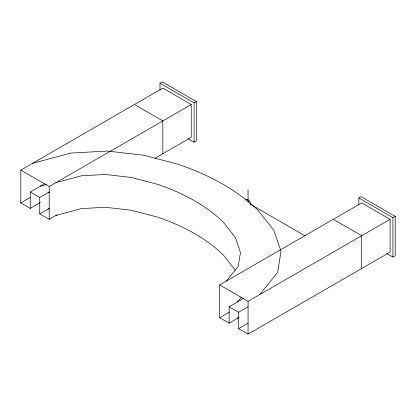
<?xml version="1.0" encoding="UTF-8"?>
<svg xmlns="http://www.w3.org/2000/svg" width="416" height="416" viewBox="0 0 416 416"><rect width="100%" height="100%" fill="white"/><g stroke="black" fill="none" stroke-linecap="round" stroke-linejoin="round"><path stroke-width="0.62" d="M250.697 205.01L250.734 204.225A3.801 2.194 60 0 0 248.544 200.148L247.842 199.701A3.801 2.194 60 0 0 245.627 200.179M226.288 281.086L238.254 266.271L240.479 252.45L235.342 237.51L223.335 222.227A184.194 106.345 0 0 0 157.794 184.387L131.321 177.455L105.446 174.486L81.5 175.776L55.848 182.681M237.422 301.99L241.41 297.055M237.422 318.391L238.222 317.403M259.698 294.596L277.607 272.428L281.018 251.238L273.842 230.37L258.346 210.642A225.664 130.286 0 0 0 177.861 164.174L143.692 155.225L107.541 151.081L70.84 153.052L32.448 163.389M159.994 90.293L159.994 83.195L162.266 81.879L196.352 101.561L196.352 140.92L194.08 142.236L187.933 138.684M40.394 202.535L30.269 208.385L20.8 202.914L20.8 170.113L162.833 88.114L191.24 104.515L191.24 137.316L154.96 158.262M30.269 208.385L30.269 191.984L44.892 183.539M20.8 202.914L30.784 197.153M20.8 170.113L49.208 186.514L191.24 104.515M159.994 83.195L194.08 102.872L196.352 101.561M30.269 191.984L39.738 197.449L49.301 191.927M39.738 197.449L39.738 213.85L48.74 208.655M39.738 213.85L49.208 219.315L57.08 214.77M358.842 205.093L358.842 197.995L361.114 196.685L395.2 216.362L395.2 255.726L392.928 257.036L386.781 253.49M239.242 317.34L229.117 323.185L219.648 317.72L219.648 284.918L361.681 202.914L390.088 219.315L390.088 252.117L248.056 334.121L238.586 328.65L238.586 312.25L248.149 306.732M229.117 323.185L229.117 306.784L243.74 298.34M219.648 317.72L229.211 312.198M219.648 284.918L248.056 301.319L390.088 219.315M358.842 197.995L392.928 217.677L395.2 216.362M238.586 328.65L248.149 323.133M40.248 186.222L46.457 184.548M48.048 192.655L49.291 192.317M48.048 209.05L49.291 208.718M55.848 215.483L81.5 208.577L105.446 207.288L131.321 210.257L157.794 217.188A184.194 106.345 0 0 1 223.335 255.029L235.342 270.312M134.425 104.515L162.833 120.916L162.833 153.717M333.273 219.315L361.681 235.716L361.681 268.518M249.657 203.84L305.193 235.908M229.117 306.784L238.586 312.25M392.928 217.677L392.928 257.036M248.056 189.795L248.056 202.301M248.056 301.319L248.056 334.121M194.08 102.872L194.08 142.236M49.208 186.514L49.208 219.315"/></g></svg>
